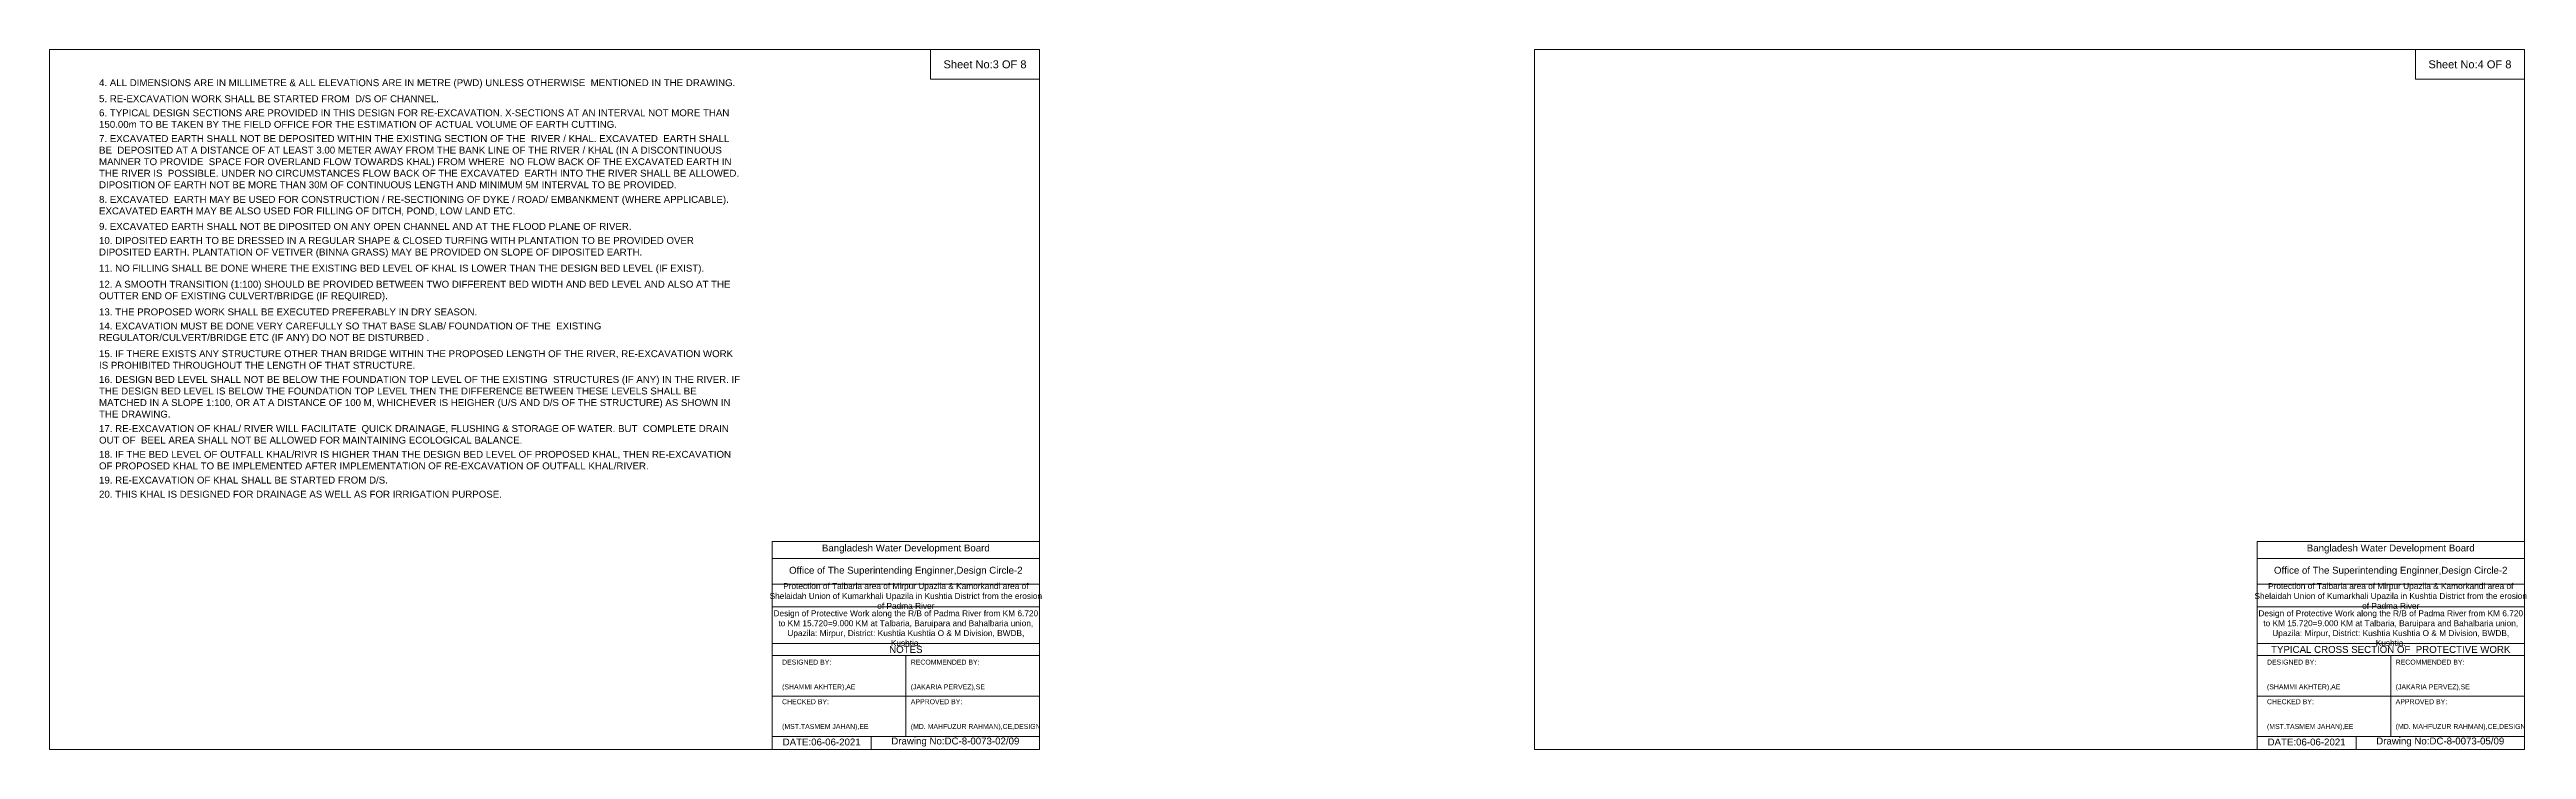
# Model space of a CAD drawing. Header units: inches. Extents: x 89000 to 215006, y -31937 to 0.
# Drawn here: x 130000 to 155021, y -7071 to 0 of the extents above; entities that cross this region are included whole.
import ezdxf

# ---------------------------------------------------------------- set-up
doc = ezdxf.new("R2010")
doc.units = ezdxf.units.IN
doc.header["$LTSCALE"] = 7
doc.header["$MEASUREMENT"] = 0
doc.layers.add('Long Section Labels', color=7, linetype='Continuous', lineweight=9)
doc.styles.get("Standard").update_dxf_attribs({"font": 'arial.ttf'})

msp = doc.modelspace()

# ---------------------------------------------------------------- linework, layer by layer
at = {"layer": 'Long Section Labels'}
for points in [[(130000, 0), (140000, 0), (140000, -7071), (130000, -7071)], [(138900, 0), (140000, 0), (140000, -300), (138900, -300)], [(145000, 0), (155000, 0), (155000, -7071), (145000, -7071)], [(153900, 0), (155000, 0), (155000, -300), (153900, -300)]]:
    msp.add_lwpolyline(points, close=True, dxfattribs=at)
for points in [[(137300, -7071), (137300, -4971), (140000, -4971)], [(152300, -7071), (152300, -4971), (155000, -4971)], [(137300, -5141), (140000, -5141)], [(152300, -5141), (155000, -5141)], [(137300, -5401), (140000, -5401)], [(152300, -5401), (155000, -5401)], [(137300, -5631), (140000, -5631)], [(152300, -5631), (155000, -5631)], [(137300, -6001), (140000, -6001)], [(152300, -6001), (155000, -6001)], [(137300, -6121), (140000, -6121)], [(138650, -6121), (138650, -6941)], [(152300, -6121), (155000, -6121)], [(153650, -6121), (153650, -6941)], [(137300, -6531), (140000, -6531)], [(152300, -6531), (155000, -6531)], [(137300, -6941), (140000, -6941)], [(138300, -6941), (138300, -7071)], [(152300, -6941), (155000, -6941)], [(153300, -6941), (153300, -7071)]]:
    msp.add_lwpolyline(points, dxfattribs=at)

# ---------------------------------------------------------------- texts
at = {"layer": 'Long Section Labels', "attachment_point": 5}
for s, insert, char_height in [('Sheet No:3 OF 8', (139450, -150), 80), ('Sheet No:4 OF 8', (154450, -150), 80), ('Bangladesh Water Development Board', (138650, -5046), 70), ('Bangladesh Water Development Board', (153650, -5046), 70), ('Office of The Superintending Enginner,Design Circle-2', (138650, -5271), 70), ('Office of The Superintending Enginner,Design Circle-2', (153650, -5271), 70)]:
    msp.add_mtext(s, dxfattribs=dict(at, insert=insert, char_height=char_height))
at = {"layer": 'Long Section Labels'}
for s, insert, char_height, width, attachment_point in [('4. ALL DIMENSIONS ARE IN MILLIMETRE & ALL ELEVATIONS ARE IN METRE (PWD) UNLESS OTHERWISE  MENTIONED IN THE DRAWING.', (130500, -300), 70, 6500, 1), ('5. RE-EXCAVATION WORK SHALL BE STARTED FROM  D/S OF CHANNEL.', (130500, -461.82128), 70, 6500, 1), ('6. TYPICAL DESIGN SECTIONS ARE PROVIDED IN THIS DESIGN FOR RE-EXCAVATION. X-SECTIONS AT AN INTERVAL NOT MORE THAN 150.00m TO BE TAKEN BY THE FIELD OFFICE FOR THE ESTIMATION OF ACTUAL VOLUME OF EARTH CUTTING.', (130500, -604.25648), 70, 6500, 1), ('7. EXCAVATED EARTH SHALL NOT BE DEPOSITED WITHIN THE EXISTING SECTION OF THE  RIVER / KHAL. EXCAVATED  EARTH SHALL BE  DEPOSITED AT A DISTANCE OF AT LEAST 3.00 METER AWAY FROM THE BANK LINE OF THE RIVER / KHAL (IN A DISCONTINUOUS  MANNER TO PROVIDE  SPACE FOR OVERLAND FLOW TOWARDS KHAL) FROM WHERE  NO FLOW BACK OF THE EXCAVATED EARTH IN THE RIVER IS  POSSIBLE. UNDER NO CIRCUMSTANCES FLOW BACK OF THE EXCAVATED  EARTH INTO THE RIVER SHALL BE ALLOWED. DIPOSITION OF EARTH NOT BE MORE THAN 30M OF CONTINUOUS LENGTH AND MINIMUM 5M INTERVAL TO BE PROVIDED.', (130500, -864.59982), 70, 6500, 1), ('8. EXCAVATED  EARTH MAY BE USED FOR CONSTRUCTION / RE-SECTIONING OF DYKE / ROAD/ EMBANKMENT (WHERE APPLICABLE). EXCAVATED EARTH MAY BE ALSO USED FOR FILLING OF DITCH, POND, LOW LAND ETC.', (130500, -1478.71533), 70, 6500, 1), ('9. EXCAVATED EARTH SHALL NOT BE DIPOSITED ON ANY OPEN CHANNEL AND AT THE FLOOD PLANE OF RIVER.', (130500, -1751.71214), 70, 6500, 1), ('10. DIPOSITED EARTH TO BE DRESSED IN A REGULAR SHAPE & CLOSED TURFING WITH PLANTATION TO BE PROVIDED OVER DIPOSITED EARTH. PLANTATION OF VETIVER (BINNA GRASS) MAY BE PROVIDED ON SLOPE OF DIPOSITED EARTH.^J', (130500, -1894.14734), 70, 6500, 1), ('11. NO FILLING SHALL BE DONE WHERE THE EXISTING BED LEVEL OF KHAL IS LOWER THAN THE DESIGN BED LEVEL (IF EXIST).', (130500, -2173.87676), 70, 6500, 1), ('12. A SMOOTH TRANSITION (1:100) SHOULD BE PROVIDED BETWEEN TWO DIFFERENT BED WIDTH AND BED LEVEL AND ALSO AT THE OUTTER END OF EXISTING CULVERT/BRIDGE (IF REQUIRED).', (130500, -2335.69804), 70, 6500, 1), ('13. THE PROPOSED WORK SHALL BE EXECUTED PREFERABLY IN DRY SEASON.', (130500, -2615.42747), 70, 6500, 1), ('14. EXCAVATION MUST BE DONE VERY CAREFULLY SO THAT BASE SLAB/ FOUNDATION OF THE  EXISTING REGULATOR/CULVERT/BRIDGE ETC (IF ANY) DO NOT BE DISTURBED .^J', (130500, -2757.91041), 70, 6500, 1), ('15. IF THERE EXISTS ANY STRUCTURE OTHER THAN BRIDGE WITHIN THE PROPOSED LENGTH OF THE RIVER, RE-EXCAVATION WORK IS PROHIBITED THROUGHOUT THE LENGTH OF THAT STRUCTURE.', (130500, -3037.63984), 70, 6500, 1), ('16. DESIGN BED LEVEL SHALL NOT BE BELOW THE FOUNDATION TOP LEVEL OF THE EXISTING  STRUCTURES (IF ANY) IN THE RIVER. IF THE DESIGN BED LEVEL IS BELOW THE FOUNDATION TOP LEVEL THEN THE DIFFERENCE BETWEEN THESE LEVELS SHALL BE MATCHED IN A SLOPE 1:100, OR AT A DISTANCE OF 100 M, WHICHEVER IS HEIGHER (U/S AND D/S OF THE STRUCTURE) AS SHOWN IN THE DRAWING.', (130500, -3297.98317), 70, 6500, 1), ('17. RE-EXCAVATION OF KHAL/ RIVER WILL FACILITATE  QUICK DRAINAGE, FLUSHING & STORAGE OF WATER. BUT  COMPLETE DRAIN OUT OF  BEEL AREA SHALL NOT BE ALLOWED FOR MAINTAINING ECOLOGICAL BALANCE.', (130500, -3794.09504), 70, 6500, 1), ('18. IF THE BED LEVEL OF OUTFALL KHAL/RIVR IS HIGHER THAN THE DESIGN BED LEVEL OF PROPOSED KHAL, THEN RE-EXCAVATION OF PROPOSED KHAL TO BE IMPLEMENTED AFTER IMPLEMENTATION OF RE-EXCAVATION OF OUTFALL KHAL/RIVER.', (130500, -4054.43838), 70, 6500, 1), ('20. THIS KHAL IS DESIGNED FOR DRAINAGE AS WELL AS FOR IRRIGATION PURPOSE.^J', (130500, -4457.21692), 70, 6500, 1), ('19. RE-EXCAVATION OF KHAL SHALL BE STARTED FROM D/S.', (130500, -4314.78172), 70, 6500, 1), ('Protection of Talbaria area of Mirpur Upazila & Kamorkandi area of Shelaidah Union of Kumarkhali Upazila in Kushtia District from the erosion of Padma River', (138650, -5521), 60, 2800, 5), ('Protection of Talbaria area of Mirpur Upazila & Kamorkandi area of Shelaidah Union of Kumarkhali Upazila in Kushtia District from the erosion of Padma River', (153650, -5521), 60, 2800, 5), ('Design of Protective Work along the R/B of Padma River from KM 6.720 to KM 15.720=9.000 KM at Talbaria, Baruipara and Bahalbaria union, Upazila: Mirpur, District: Kushtia Kushtia O & M Division, BWDB, Kushtia.', (138650, -5846), 60, 2700, 5), ('Design of Protective Work along the R/B of Padma River from KM 6.720 to KM 15.720=9.000 KM at Talbaria, Baruipara and Bahalbaria union, Upazila: Mirpur, District: Kushtia Kushtia O & M Division, BWDB, Kushtia.', (153650, -5846), 60, 2700, 5), ('DESIGNED BY:^J^J^J(SHAMMI AKHTER),AE', (137400, -6321), 50, 1400, 4), ('NOTES', (138650, -6061), 70, 2800, 5), ('RECOMMENDED BY:^J^J^J(JAKARIA PERVEZ),SE', (138700, -6321), 50, 1400, 4), ('DESIGNED BY:^J^J^J(SHAMMI AKHTER),AE', (152400, -6321), 50, 1400, 4), ('TYPICAL CROSS SECTION OF  PROTECTIVE WORK', (153650, -6061), 70, 2800, 5), ('RECOMMENDED BY:^J^J^J(JAKARIA PERVEZ),SE', (153700, -6321), 50, 1400, 4), ('CHECKED BY:^J^J^J(MST.TASMEM JAHAN),EE', (137400, -6721), 50, 1400, 4), ('APPROVED BY:^J^J^J(MD. MAHFUZUR RAHMAN),CE,DESIGN', (138700, -6721), 50, 1400, 4), ('CHECKED BY:^J^J^J(MST.TASMEM JAHAN),EE', (152400, -6721), 50, 1400, 4), ('APPROVED BY:^J^J^J(MD. MAHFUZUR RAHMAN),CE,DESIGN', (153700, -6721), 50, 1400, 4), ('DATE:06-06-2021', (137800, -6996), 70, 1400, 5), ('Drawing No:DC-8-0073-02/09', (139150, -6996), 70, 2200, 5), ('DATE:06-06-2021', (152800, -6996), 70, 1400, 5), ('Drawing No:DC-8-0073-05/09', (154150, -6996), 70, 2200, 5)]:
    msp.add_mtext(s, dxfattribs=dict(at, insert=insert, char_height=char_height, width=width, attachment_point=attachment_point))

doc.saveas('drawing.dxf')
